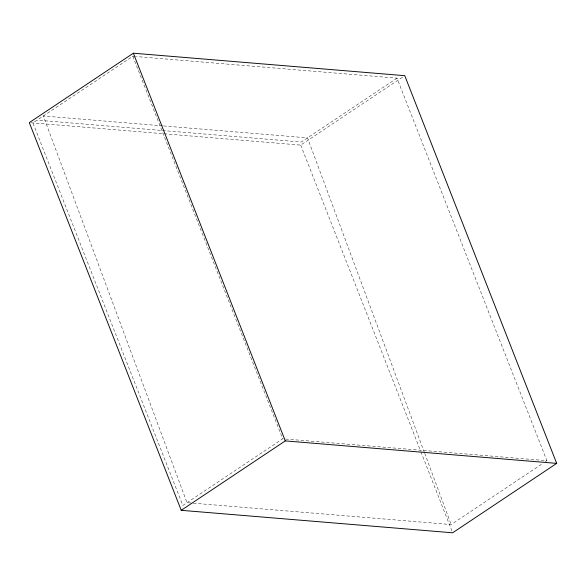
<?xml version="1.0" encoding="UTF-8"?>
<svg xmlns="http://www.w3.org/2000/svg" width="586" height="586" viewBox="0 0 586 586"><rect width="100%" height="100%" fill="white"/><g stroke="black" fill="none" stroke-linecap="round" stroke-linejoin="round"><path stroke-width="0.44" stroke-dasharray="2.93 2.2" d="M135.542 56.505L132.802 56.278L32.919 122.921L182.832 505.447L282.716 438.804L546.892 460.684L396.986 78.158L136.45 56.578M396.986 78.158L301.255 142.024L37.079 120.145M164.095 133.784L300.713 145.101L404.765 75.682M193.365 503.198L451.169 524.551L542.336 463.724M545.376 461.702L546.892 460.684M162.659 125.865L43.32 115.977L186.993 502.671L192.457 503.125M163.567 125.939L307.504 137.857L424.411 452.531M31.109 122.774L163.186 133.711M300.713 145.101L420.594 451M420.931 451.85L452.319 531.949M132.802 56.278L282.716 438.804M424.725 453.388L451.169 524.551"/><path stroke-width="0.88" d="M133.352 53.201L29.3 122.621L181.235 510.318L452.648 532.799L556.7 463.38L404.765 75.682L133.352 53.201L285.287 440.899L556.7 463.38M181.235 510.318L285.287 440.899"/></g></svg>
